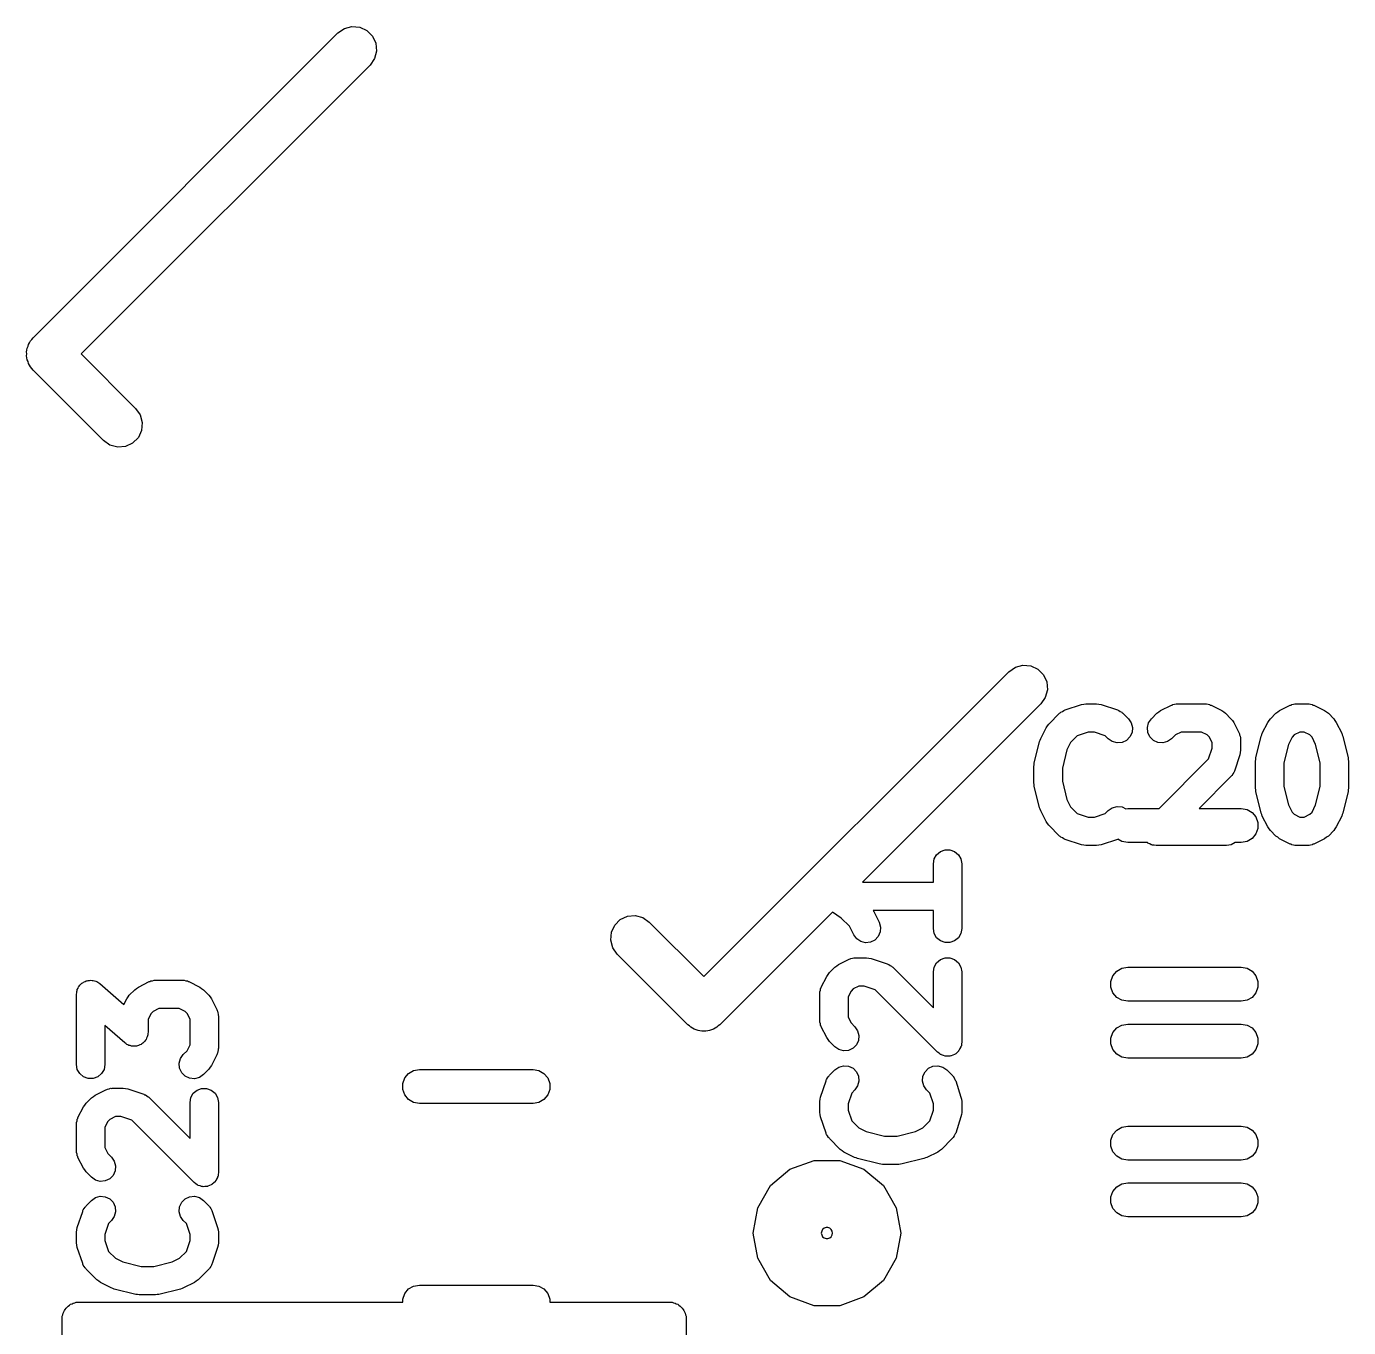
# Model space of a CAD drawing. Extents: x 133.5 to 186.6, y -127.2 to -72.7.
# Drawn here: x 162.97 to 168.79, y -98.34 to -92.6 of the extents above; entities that cross this region are included whole.
import ezdxf

# ---------------------------------------------------------------- set-up
doc = ezdxf.new("R2010")
doc.units = 0
doc.header["$MEASUREMENT"] = 0
doc.layers.add('BLACK', color=7, linetype='CONTINUOUS')

msp = doc.modelspace()

# ---------------------------------------------------------------- linework, layer by layer
at = {"layer": 'Black'}
for p, q in [((164.34, -92.6332), (164.369, -92.6133)), ((164.369, -92.6133), (164.402, -92.6043)), ((164.402, -92.6043), (164.437, -92.6074)), ((164.437, -92.6074), (164.468, -92.622)), ((162.997, -93.9767), (164.34, -92.6332)), ((164.468, -92.622), (164.493, -92.6466)), ((164.493, -92.6466), (164.508, -92.6781)), ((164.511, -92.7127), (164.502, -92.7462)), ((164.508, -92.6781), (164.511, -92.7127)), ((164.482, -92.7747), (163.209, -94.0475)), ((164.502, -92.7462), (164.482, -92.7747)), ((162.971, -94.0216), (162.975, -94.0136)), ((162.975, -94.0136), (162.977, -94.0052)), ((162.977, -94.0052), (162.982, -93.998)), ((162.982, -93.998), (162.986, -93.9901)), ((162.986, -93.9901), (162.992, -93.9839)), ((162.992, -93.9839), (162.997, -93.9767)), ((162.968, -94.0387), (162.97, -94.0303)), ((162.969, -94.0475), (162.968, -94.0387)), ((162.968, -94.0562), (162.969, -94.0475)), ((162.97, -94.0646), (162.968, -94.0562)), ((162.97, -94.0303), (162.971, -94.0216)), ((162.971, -94.0733), (162.97, -94.0646)), ((162.975, -94.0813), (162.971, -94.0733)), ((163.209, -94.0475), (163.449, -94.2879)), ((162.977, -94.0897), (162.975, -94.0813)), ((162.982, -94.0969), (162.977, -94.0897)), ((162.986, -94.1048), (162.982, -94.0969)), ((162.992, -94.111), (162.986, -94.1048)), ((162.997, -94.1182), (162.992, -94.111)), ((163.308, -94.4293), (162.997, -94.1182)), ((163.449, -94.2879), (163.469, -94.3163)), ((163.469, -94.3163), (163.478, -94.3499)), ((163.478, -94.3499), (163.475, -94.3845)), ((163.461, -94.4159), (163.436, -94.4405)), ((163.475, -94.3845), (163.461, -94.4159)), ((163.336, -94.4492), (163.308, -94.4293)), ((163.37, -94.4582), (163.336, -94.4492)), ((163.405, -94.4552), (163.37, -94.4582)), ((163.436, -94.4405), (163.405, -94.4552)), ((165.953, -96.791), (167.296, -95.4475)), ((167.296, -95.4475), (167.325, -95.4276)), ((167.325, -95.4276), (167.358, -95.4186)), ((167.358, -95.4186), (167.393, -95.4216)), ((167.393, -95.4216), (167.424, -95.4363)), ((167.424, -95.4363), (167.449, -95.4609)), ((167.449, -95.4609), (167.463, -95.4924)), ((167.466, -95.5269), (167.457, -95.5605)), ((167.463, -95.4924), (167.466, -95.5269)), ((167.457, -95.5605), (167.437, -95.5889)), ((167.437, -95.5889), (166.652, -96.3744)), ((167.472, -95.6784), (167.52, -95.6308)), ((167.52, -95.6308), (167.523, -95.6287)), ((167.523, -95.6287), (167.525, -95.626)), ((167.525, -95.626), (167.532, -95.6226)), ((167.532, -95.6226), (167.538, -95.6184)), ((167.538, -95.6184), (167.541, -95.6174)), ((167.541, -95.6174), (167.545, -95.6157)), ((167.545, -95.6157), (167.616, -95.5919)), ((167.616, -95.5919), (167.626, -95.5904)), ((167.626, -95.5904), (167.636, -95.5887)), ((167.636, -95.5887), (167.683, -95.5887)), ((167.683, -95.5887), (167.693, -95.5904)), ((167.693, -95.5904), (167.703, -95.5919)), ((167.703, -95.5919), (167.775, -95.6157)), ((167.775, -95.6157), (167.778, -95.6174)), ((167.778, -95.6174), (167.781, -95.6184)), ((167.781, -95.6184), (167.787, -95.6226)), ((167.787, -95.6226), (167.794, -95.626)), ((167.794, -95.626), (167.796, -95.6287)), ((167.796, -95.6287), (167.799, -95.6308)), ((167.799, -95.6308), (167.823, -95.6546)), ((167.925, -95.6546), (167.949, -95.6308)), ((167.949, -95.6308), (167.957, -95.6251)), ((167.957, -95.6251), (167.965, -95.6191)), ((167.965, -95.6191), (168.013, -95.5953)), ((168.013, -95.5953), (168.016, -95.5943)), ((168.016, -95.5943), (168.019, -95.5925)), ((168.019, -95.5925), (168.026, -95.5912)), ((168.026, -95.5912), (168.033, -95.5891)), ((168.033, -95.5891), (168.037, -95.5893)), ((168.037, -95.5893), (168.04, -95.5887)), ((168.04, -95.5887), (168.16, -95.5887)), ((168.16, -95.5887), (168.163, -95.5893)), ((168.163, -95.5893), (168.167, -95.5891)), ((168.167, -95.5891), (168.174, -95.5912)), ((168.174, -95.5912), (168.181, -95.5925)), ((168.181, -95.5925), (168.184, -95.5943)), ((168.184, -95.5943), (168.187, -95.5953)), ((168.187, -95.5953), (168.235, -95.6191)), ((168.235, -95.6191), (168.243, -95.6251)), ((168.243, -95.6251), (168.251, -95.6308)), ((168.251, -95.6308), (168.275, -95.6546)), ((168.449, -95.6546), (168.472, -95.6308)), ((168.472, -95.6308), (168.481, -95.6251)), ((168.481, -95.6251), (168.489, -95.6191)), ((168.489, -95.6191), (168.536, -95.5953)), ((168.536, -95.5953), (168.54, -95.5943)), ((168.54, -95.5943), (168.543, -95.5925)), ((168.543, -95.5925), (168.55, -95.5912)), ((168.55, -95.5912), (168.557, -95.5891)), ((168.557, -95.5891), (168.561, -95.5893)), ((168.561, -95.5893), (168.564, -95.5887)), ((168.564, -95.5887), (168.612, -95.5887)), ((168.612, -95.5887), (168.615, -95.5893)), ((168.615, -95.5893), (168.619, -95.5891)), ((168.619, -95.5891), (168.626, -95.5912)), ((168.626, -95.5912), (168.633, -95.5925)), ((168.633, -95.5925), (168.636, -95.5943)), ((168.636, -95.5943), (168.64, -95.5953)), ((168.64, -95.5953), (168.687, -95.6191)), ((168.687, -95.6191), (168.696, -95.6251)), ((168.696, -95.6251), (168.704, -95.6308)), ((168.704, -95.6308), (168.728, -95.6546)), ((167.437, -95.7423), (167.461, -95.6947)), ((167.461, -95.6947), (167.467, -95.6866)), ((167.467, -95.6866), (167.472, -95.6784)), ((167.823, -95.6546), (167.835, -95.6724)), ((167.835, -95.6724), (167.841, -95.6934)), ((167.841, -95.6934), (167.839, -95.715)), ((167.907, -95.6934), (167.912, -95.6724)), ((167.909, -95.715), (167.907, -95.6934)), ((167.912, -95.6724), (167.925, -95.6546)), ((168.275, -95.6546), (168.281, -95.6628)), ((168.281, -95.6628), (168.287, -95.6709)), ((168.287, -95.6709), (168.311, -95.7185)), ((168.413, -95.7185), (168.437, -95.6709)), ((168.437, -95.6709), (168.443, -95.6628)), ((168.443, -95.6628), (168.449, -95.6546)), ((168.728, -95.6546), (168.733, -95.6628)), ((168.733, -95.6628), (168.739, -95.6709)), ((168.739, -95.6709), (168.763, -95.7185)), ((167.408, -95.8503), (167.432, -95.7551)), ((167.432, -95.7551), (167.435, -95.7488)), ((167.435, -95.7488), (167.437, -95.7423)), ((167.568, -95.7596), (167.552, -95.7921)), ((167.598, -95.7296), (167.568, -95.7596)), ((167.646, -95.7137), (167.598, -95.7296)), ((167.673, -95.7137), (167.646, -95.7137)), ((167.721, -95.7296), (167.673, -95.7137)), ((167.734, -95.743), (167.721, -95.7296)), ((167.752, -95.7555), (167.734, -95.743)), ((167.773, -95.7611), (167.752, -95.7555)), ((167.795, -95.7592), (167.773, -95.7611)), ((167.814, -95.75), (167.795, -95.7592)), ((167.83, -95.7347), (167.814, -95.75)), ((167.839, -95.715), (167.83, -95.7347)), ((167.918, -95.7347), (167.909, -95.715)), ((167.933, -95.75), (167.918, -95.7347)), ((167.953, -95.7592), (167.933, -95.75)), ((167.974, -95.7611), (167.953, -95.7592)), ((167.995, -95.7555), (167.974, -95.7611)), ((168.013, -95.743), (167.995, -95.7555)), ((168.03, -95.7264), (168.013, -95.743)), ((168.055, -95.7137), (168.03, -95.7264)), ((168.145, -95.7137), (168.055, -95.7137)), ((168.17, -95.7264), (168.145, -95.7137)), ((168.18, -95.7358), (168.17, -95.7264)), ((168.192, -95.7612), (168.18, -95.7358)), ((168.192, -95.7839), (168.192, -95.7612)), ((168.311, -95.7185), (168.312, -95.7219)), ((168.312, -95.7219), (168.313, -95.7251)), ((168.313, -95.7251), (168.315, -95.7323)), ((168.315, -95.7323), (168.317, -95.7393)), ((168.317, -95.7393), (168.317, -95.7429)), ((168.317, -95.7429), (168.317, -95.7464)), ((168.317, -95.7464), (168.317, -95.794)), ((168.385, -95.8265), (168.408, -95.7313)), ((168.408, -95.7313), (168.411, -95.725)), ((168.411, -95.725), (168.413, -95.7185)), ((168.544, -95.7358), (168.528, -95.7682)), ((168.554, -95.7264), (168.544, -95.7358)), ((168.579, -95.7137), (168.554, -95.7264)), ((168.597, -95.7137), (168.579, -95.7137)), ((168.623, -95.7264), (168.597, -95.7137)), ((168.632, -95.7358), (168.623, -95.7264)), ((168.648, -95.7682), (168.632, -95.7358)), ((168.763, -95.7185), (168.765, -95.725)), ((168.765, -95.725), (168.768, -95.7313)), ((168.768, -95.7313), (168.792, -95.8265)), ((167.552, -95.7921), (167.532, -95.8732)), ((168.176, -95.8317), (168.192, -95.7839)), ((168.314, -95.8138), (168.29, -95.8852)), ((168.316, -95.8039), (168.314, -95.8138)), ((168.317, -95.794), (168.316, -95.8039)), ((168.528, -95.7682), (168.508, -95.8494)), ((168.668, -95.8494), (168.648, -95.7682)), ((167.407, -95.8655), (167.408, -95.8579)), ((167.407, -95.9369), (167.407, -95.8655)), ((167.408, -95.8579), (167.408, -95.8503)), ((167.532, -95.8732), (167.532, -95.9292)), ((167.958, -96.05), (168.176, -95.8317)), ((168.383, -95.8417), (168.384, -95.8341)), ((168.383, -95.9607), (168.383, -95.8417)), ((168.384, -95.8341), (168.385, -95.8265)), ((168.508, -95.8494), (168.508, -95.953)), ((168.668, -95.953), (168.668, -95.8494)), ((168.792, -95.8265), (168.792, -95.8341)), ((168.792, -95.8341), (168.793, -95.8417)), ((168.793, -95.8417), (168.793, -95.9607)), ((167.408, -95.9444), (167.407, -95.9369)), ((167.532, -95.9292), (167.552, -96.0103)), ((168.275, -95.9097), (168.135, -96.05)), ((168.277, -95.9067), (168.275, -95.9097)), ((168.28, -95.9043), (168.277, -95.9067)), ((168.283, -95.8979), (168.28, -95.9043)), ((168.288, -95.8919), (168.283, -95.8979)), ((168.289, -95.8884), (168.288, -95.8919)), ((168.29, -95.8852), (168.289, -95.8884)), ((167.408, -95.9521), (167.408, -95.9444)), ((167.432, -96.0473), (167.408, -95.9521)), ((168.384, -95.9682), (168.383, -95.9607)), ((168.385, -95.9759), (168.384, -95.9682)), ((168.408, -96.0711), (168.385, -95.9759)), ((168.508, -95.953), (168.528, -96.0341)), ((168.648, -96.0341), (168.668, -95.953)), ((168.792, -95.9759), (168.768, -96.0711)), ((168.793, -95.9607), (168.792, -95.9682)), ((168.792, -95.9682), (168.792, -95.9759)), ((167.435, -96.0535), (167.432, -96.0473)), ((167.437, -96.0601), (167.435, -96.0535)), ((167.552, -96.0103), (167.568, -96.0427)), ((167.568, -96.0427), (167.598, -96.0728)), ((167.734, -96.0594), (167.752, -96.0469)), ((167.752, -96.0469), (167.773, -96.0413)), ((167.773, -96.0413), (167.795, -96.0432)), ((167.795, -96.0432), (167.812, -96.0514)), ((167.812, -96.0514), (167.82, -96.05)), ((167.82, -96.05), (167.958, -96.05)), ((168.135, -96.05), (168.32, -96.05)), ((168.32, -96.05), (168.346, -96.0545)), ((168.528, -96.0341), (168.544, -96.0665)), ((168.632, -96.0665), (168.648, -96.0341)), ((167.461, -96.1077), (167.437, -96.0601)), ((167.467, -96.1158), (167.461, -96.1077)), ((167.598, -96.0728), (167.646, -96.0887)), ((167.646, -96.0887), (167.673, -96.0887)), ((167.673, -96.0887), (167.721, -96.0728)), ((167.721, -96.0728), (167.734, -96.0594)), ((168.346, -96.0545), (168.368, -96.0675)), ((168.368, -96.0675), (168.385, -96.0875)), ((168.385, -96.0875), (168.394, -96.112)), ((168.394, -96.112), (168.394, -96.138)), ((168.411, -96.0774), (168.408, -96.0711)), ((168.413, -96.0839), (168.411, -96.0774)), ((168.437, -96.1315), (168.413, -96.0839)), ((168.544, -96.0665), (168.554, -96.076)), ((168.554, -96.076), (168.579, -96.0887)), ((168.579, -96.0887), (168.597, -96.0887)), ((168.597, -96.0887), (168.623, -96.076)), ((168.623, -96.076), (168.632, -96.0665)), ((168.763, -96.0839), (168.739, -96.1315)), ((168.765, -96.0773), (168.763, -96.0839)), ((168.768, -96.0711), (168.765, -96.0773)), ((167.472, -96.124), (167.467, -96.1158)), ((167.52, -96.1716), (167.472, -96.124)), ((168.385, -96.1625), (168.368, -96.1825)), ((168.394, -96.138), (168.385, -96.1625)), ((168.443, -96.1396), (168.437, -96.1315)), ((168.449, -96.1478), (168.443, -96.1396)), ((168.472, -96.1716), (168.449, -96.1478)), ((168.728, -96.1478), (168.704, -96.1716)), ((168.733, -96.1396), (168.728, -96.1478)), ((168.739, -96.1315), (168.733, -96.1396)), ((167.523, -96.1736), (167.52, -96.1716)), ((167.525, -96.1763), (167.523, -96.1736)), ((167.532, -96.1798), (167.525, -96.1763)), ((167.538, -96.184), (167.532, -96.1798)), ((167.541, -96.185), (167.538, -96.184)), ((167.545, -96.1867), (167.541, -96.185)), ((167.616, -96.2105), (167.545, -96.1867)), ((167.626, -96.212), (167.616, -96.2105)), ((167.636, -96.2137), (167.626, -96.212)), ((167.683, -96.2137), (167.636, -96.2137)), ((167.693, -96.212), (167.683, -96.2137)), ((167.703, -96.2105), (167.693, -96.212)), ((167.775, -96.1867), (167.703, -96.2105)), ((167.777, -96.1854), (167.775, -96.1867)), ((167.794, -96.1955), (167.777, -96.1854)), ((167.82, -96.2), (167.794, -96.1955)), ((167.907, -96.2), (167.82, -96.2)), ((167.907, -96.2004), (167.907, -96.2)), ((167.909, -96.2024), (167.907, -96.2004)), ((167.917, -96.2058), (167.909, -96.2024)), ((167.924, -96.2099), (167.917, -96.2058)), ((167.927, -96.2104), (167.924, -96.2099)), ((167.929, -96.2116), (167.927, -96.2104)), ((167.937, -96.2123), (167.929, -96.2116)), ((167.945, -96.2137), (167.937, -96.2123)), ((168.255, -96.2137), (167.945, -96.2137)), ((168.276, -96.2099), (168.255, -96.2137)), ((168.293, -96.2), (168.276, -96.2099)), ((168.32, -96.2), (168.293, -96.2)), ((168.346, -96.1955), (168.32, -96.2)), ((168.368, -96.1825), (168.346, -96.1955)), ((168.481, -96.1773), (168.472, -96.1716)), ((168.489, -96.1833), (168.481, -96.1773)), ((168.536, -96.2071), (168.489, -96.1833)), ((168.54, -96.2081), (168.536, -96.2071)), ((168.543, -96.2099), (168.54, -96.2081)), ((168.55, -96.2112), (168.543, -96.2099)), ((168.557, -96.2133), (168.55, -96.2112)), ((168.561, -96.2131), (168.557, -96.2133)), ((168.564, -96.2137), (168.561, -96.2131)), ((168.612, -96.2137), (168.564, -96.2137)), ((168.615, -96.2131), (168.612, -96.2137)), ((168.619, -96.2133), (168.615, -96.2131)), ((168.626, -96.2112), (168.619, -96.2133)), ((168.633, -96.2099), (168.626, -96.2112)), ((168.636, -96.2081), (168.633, -96.2099)), ((168.64, -96.2071), (168.636, -96.2081)), ((168.687, -96.1833), (168.64, -96.2071)), ((168.696, -96.1773), (168.687, -96.1833)), ((168.704, -96.1716), (168.696, -96.1773)), ((166.964, -96.294), (166.967, -96.2727)), ((166.967, -96.2727), (166.978, -96.2539)), ((166.978, -96.2539), (166.995, -96.2399)), ((166.995, -96.2399), (167.015, -96.2325)), ((167.015, -96.2325), (167.037, -96.2325)), ((167.037, -96.2325), (167.057, -96.2399)), ((167.057, -96.2399), (167.074, -96.2539)), ((167.074, -96.2539), (167.085, -96.2727)), ((167.085, -96.2727), (167.089, -96.294)), ((166.964, -96.3744), (166.964, -96.294)), ((167.089, -96.294), (167.089, -96.5798)), ((166.652, -96.3744), (166.964, -96.3744)), ((166.519, -96.5073), (166.023, -97.0032)), ((166.558, -96.5331), (166.519, -96.5073)), ((166.964, -96.4994), (166.698, -96.4994)), ((166.698, -96.4994), (166.701, -96.5042)), ((166.701, -96.5042), (166.725, -96.5518)), ((166.964, -96.5798), (166.964, -96.4994)), ((165.545, -96.5954), (165.56, -96.564)), ((165.56, -96.564), (165.584, -96.5394)), ((165.584, -96.5394), (165.616, -96.5247)), ((165.616, -96.5247), (165.65, -96.5217)), ((165.65, -96.5217), (165.684, -96.5307)), ((165.684, -96.5307), (165.712, -96.5506)), ((165.712, -96.5506), (165.953, -96.791)), ((166.594, -96.5692), (166.558, -96.5331)), ((166.613, -96.6077), (166.594, -96.5692)), ((166.725, -96.5518), (166.731, -96.5726)), ((166.731, -96.5726), (166.73, -96.5943)), ((165.542, -96.63), (165.545, -96.5954)), ((165.551, -96.6636), (165.542, -96.63)), ((166.626, -96.6251), (166.613, -96.6077)), ((166.644, -96.6371), (166.626, -96.6251)), ((166.706, -96.63), (166.687, -96.6397)), ((166.721, -96.6142), (166.706, -96.63)), ((166.73, -96.5943), (166.721, -96.6142)), ((166.967, -96.6011), (166.964, -96.5798)), ((166.978, -96.6199), (166.967, -96.6011)), ((166.995, -96.6339), (166.978, -96.6199)), ((167.015, -96.6413), (166.995, -96.6339)), ((167.057, -96.6339), (167.037, -96.6413)), ((167.074, -96.6199), (167.057, -96.6339)), ((167.085, -96.6011), (167.074, -96.6199)), ((167.089, -96.5798), (167.085, -96.6011)), ((165.571, -96.692), (165.551, -96.6636)), ((165.882, -97.0032), (165.571, -96.692)), ((166.665, -96.6422), (166.644, -96.6371)), ((166.687, -96.6397), (166.665, -96.6422)), ((167.037, -96.6413), (167.015, -96.6413)), ((166.506, -96.7737), (166.53, -96.7499)), ((166.53, -96.7499), (166.538, -96.7441)), ((166.538, -96.7441), (166.546, -96.7381)), ((166.546, -96.7381), (166.593, -96.7143)), ((166.593, -96.7143), (166.597, -96.7133)), ((166.597, -96.7133), (166.6, -96.7115)), ((166.6, -96.7115), (166.607, -96.7102)), ((166.607, -96.7102), (166.614, -96.7081)), ((166.614, -96.7081), (166.618, -96.7084)), ((166.618, -96.7084), (166.621, -96.7077)), ((166.621, -96.7077), (166.669, -96.7077)), ((166.669, -96.7077), (166.679, -96.7095)), ((166.679, -96.7095), (166.689, -96.7109)), ((166.689, -96.7109), (166.76, -96.7348)), ((166.76, -96.7348), (166.763, -96.7365)), ((166.763, -96.7365), (166.767, -96.7374)), ((166.767, -96.7374), (166.773, -96.7416)), ((166.773, -96.7416), (166.779, -96.7451)), ((166.779, -96.7451), (166.782, -96.7478)), ((166.782, -96.7478), (166.785, -96.7499)), ((166.785, -96.7499), (166.964, -96.9289)), ((166.964, -96.7702), (166.967, -96.7489)), ((166.967, -96.7489), (166.978, -96.7301)), ((166.978, -96.7301), (166.995, -96.7161)), ((166.995, -96.7161), (167.015, -96.7087)), ((167.015, -96.7087), (167.037, -96.7087)), ((167.037, -96.7087), (167.057, -96.7161)), ((167.057, -96.7161), (167.074, -96.7301)), ((167.074, -96.7301), (167.085, -96.7489)), ((167.085, -96.7489), (167.089, -96.7702)), ((167.794, -96.7545), (167.82, -96.75)), ((167.82, -96.75), (168.32, -96.75)), ((168.32, -96.75), (168.346, -96.7545)), ((163.226, -96.8128), (163.231, -96.8099)), ((163.231, -96.8099), (163.236, -96.8091)), ((163.236, -96.8091), (163.24, -96.8075)), ((163.24, -96.8075), (163.246, -96.8075)), ((163.246, -96.8075), (163.252, -96.8066)), ((163.252, -96.8066), (163.257, -96.8075)), ((163.257, -96.8075), (163.262, -96.8075)), ((163.262, -96.8075), (163.268, -96.8096)), ((163.268, -96.8096), (163.274, -96.8108)), ((163.274, -96.8108), (163.278, -96.8133)), ((163.512, -96.8121), (163.516, -96.8103)), ((163.516, -96.8103), (163.523, -96.809)), ((163.523, -96.809), (163.53, -96.807)), ((163.53, -96.807), (163.533, -96.8072)), ((163.533, -96.8072), (163.537, -96.8065)), ((163.537, -96.8065), (163.656, -96.8065)), ((163.656, -96.8065), (163.66, -96.8072)), ((163.66, -96.8072), (163.663, -96.807)), ((163.663, -96.807), (163.67, -96.809)), ((163.67, -96.809), (163.677, -96.8103)), ((163.677, -96.8103), (163.68, -96.8121)), ((166.47, -96.8375), (166.494, -96.7899)), ((166.494, -96.7899), (166.5, -96.7819)), ((166.5, -96.7819), (166.506, -96.7737)), ((166.964, -96.9289), (166.964, -96.7702)), ((167.089, -96.7702), (167.089, -97.0798)), ((167.746, -96.812), (167.755, -96.7875)), ((167.755, -96.7875), (167.772, -96.7675)), ((167.772, -96.7675), (167.794, -96.7545)), ((168.346, -96.7545), (168.368, -96.7675)), ((168.368, -96.7675), (168.385, -96.7875)), ((168.385, -96.7875), (168.394, -96.812)), ((163.189, -96.869), (163.19, -96.863)), ((163.189, -97.1786), (163.189, -96.869)), ((163.19, -96.8569), (163.192, -96.8524)), ((163.19, -96.863), (163.19, -96.8569)), ((163.192, -96.8477), (163.196, -96.8424)), ((163.192, -96.8524), (163.192, -96.8477)), ((163.196, -96.8424), (163.198, -96.8367)), ((163.198, -96.8367), (163.201, -96.8331)), ((163.201, -96.8331), (163.203, -96.8289)), ((163.203, -96.8289), (163.208, -96.8249)), ((163.208, -96.8249), (163.212, -96.8203)), ((163.212, -96.8203), (163.216, -96.818)), ((163.216, -96.818), (163.22, -96.8149)), ((163.22, -96.8149), (163.226, -96.8128)), ((163.278, -96.8133), (163.282, -96.8149)), ((163.282, -96.8149), (163.287, -96.8188)), ((163.287, -96.8188), (163.292, -96.822)), ((163.292, -96.822), (163.397, -96.9137)), ((163.421, -96.8725), (163.445, -96.8487)), ((163.445, -96.8487), (163.453, -96.8429)), ((163.453, -96.8429), (163.461, -96.837)), ((163.461, -96.837), (163.509, -96.8131)), ((163.509, -96.8131), (163.512, -96.8121)), ((163.68, -96.8121), (163.684, -96.8131)), ((163.684, -96.8131), (163.732, -96.837)), ((163.732, -96.837), (163.74, -96.8429)), ((163.74, -96.8429), (163.748, -96.8487)), ((163.748, -96.8487), (163.772, -96.8725)), ((166.464, -96.8583), (166.466, -96.8513)), ((166.464, -96.8619), (166.464, -96.8583)), ((166.464, -96.8655), (166.464, -96.8619)), ((166.464, -96.9845), (166.464, -96.8655)), ((166.466, -96.8513), (166.467, -96.8441)), ((166.467, -96.8441), (166.469, -96.841)), ((166.469, -96.841), (166.47, -96.8375)), ((166.601, -96.8549), (166.589, -96.8802)), ((166.611, -96.8454), (166.601, -96.8549)), ((166.636, -96.8327), (166.611, -96.8454)), ((166.659, -96.8327), (166.636, -96.8327)), ((166.707, -96.8487), (166.659, -96.8327)), ((166.982, -97.124), (166.707, -96.8487)), ((167.746, -96.838), (167.746, -96.812)), ((167.755, -96.8625), (167.746, -96.838)), ((167.772, -96.8825), (167.755, -96.8625)), ((168.385, -96.8625), (168.368, -96.8825)), ((168.394, -96.838), (168.385, -96.8625)), ((168.394, -96.812), (168.394, -96.838)), ((163.397, -96.9137), (163.41, -96.8887)), ((163.41, -96.8887), (163.416, -96.8807)), ((163.416, -96.8807), (163.421, -96.8725)), ((163.772, -96.8725), (163.777, -96.8807)), ((163.777, -96.8807), (163.783, -96.8887)), ((163.783, -96.8887), (163.807, -96.9363)), ((166.589, -96.8802), (166.589, -96.9698)), ((167.794, -96.8955), (167.772, -96.8825)), ((167.82, -96.9), (167.794, -96.8955)), ((168.32, -96.9), (167.82, -96.9)), ((168.346, -96.8955), (168.32, -96.9)), ((168.368, -96.8825), (168.346, -96.8955)), ((163.517, -96.9537), (163.504, -96.979)), ((163.504, -96.979), (163.504, -97.0357)), ((163.526, -96.9442), (163.517, -96.9537)), ((163.552, -96.9315), (163.526, -96.9442)), ((163.641, -96.9315), (163.552, -96.9315)), ((163.667, -96.9442), (163.641, -96.9315)), ((163.676, -96.9537), (163.667, -96.9442)), ((163.689, -96.979), (163.676, -96.9537)), ((163.689, -97.0924), (163.689, -96.979)), ((163.807, -96.9363), (163.808, -96.9398)), ((163.808, -96.9398), (163.81, -96.9429)), ((163.81, -96.9429), (163.811, -96.9501)), ((163.811, -96.9501), (163.813, -96.9571)), ((163.813, -96.9571), (163.813, -96.9607)), ((163.813, -96.9607), (163.814, -96.9643)), ((163.814, -96.9643), (163.814, -97.1071)), ((166.464, -96.9881), (166.464, -96.9845)), ((166.589, -96.9698), (166.601, -96.9951)), ((163.401, -97.0827), (163.314, -97.0068)), ((163.314, -97.0068), (163.314, -97.1786)), ((163.504, -97.0357), (163.503, -97.0417)), ((163.503, -97.0417), (163.503, -97.0478)), ((165.889, -97.0082), (165.882, -97.0032)), ((165.895, -97.0144), (165.889, -97.0082)), ((165.903, -97.0181), (165.895, -97.0144)), ((165.91, -97.0231), (165.903, -97.0181)), ((165.919, -97.0253), (165.91, -97.0231)), ((165.927, -97.029), (165.919, -97.0253)), ((165.935, -97.0298), (165.927, -97.029)), ((165.944, -97.0321), (165.935, -97.0298)), ((165.953, -97.0313), (165.944, -97.0321)), ((165.961, -97.0321), (165.953, -97.0313)), ((165.97, -97.0298), (165.961, -97.0321)), ((165.978, -97.029), (165.97, -97.0298)), ((165.986, -97.0253), (165.978, -97.029)), ((165.995, -97.0231), (165.986, -97.0253)), ((166.002, -97.0181), (165.995, -97.0231)), ((166.01, -97.0144), (166.002, -97.0181)), ((166.016, -97.0082), (166.01, -97.0144)), ((166.023, -97.0032), (166.016, -97.0082)), ((166.464, -96.9917), (166.464, -96.9881)), ((166.466, -96.9987), (166.464, -96.9917)), ((166.467, -97.0059), (166.466, -96.9987)), ((166.469, -97.009), (166.467, -97.0059)), ((166.47, -97.0125), (166.469, -97.009)), ((166.494, -97.0601), (166.47, -97.0125)), ((166.601, -96.9951), (166.618, -97.0118)), ((166.618, -97.0118), (166.63, -97.0295)), ((166.63, -97.0295), (166.636, -97.0505)), ((167.746, -97.062), (167.755, -97.0375)), ((167.755, -97.0375), (167.772, -97.0175)), ((167.772, -97.0175), (167.794, -97.0045)), ((167.794, -97.0045), (167.82, -97)), ((167.82, -97), (168.32, -97)), ((168.32, -97), (168.346, -97.0045)), ((168.346, -97.0045), (168.368, -97.0175)), ((168.368, -97.0175), (168.385, -97.0375)), ((168.385, -97.0375), (168.394, -97.062)), ((163.406, -97.0859), (163.401, -97.0827)), ((163.41, -97.0898), (163.406, -97.0859)), ((163.415, -97.0915), (163.41, -97.0898)), ((163.419, -97.094), (163.415, -97.0915)), ((163.425, -97.0952), (163.419, -97.094)), ((163.431, -97.0973), (163.425, -97.0952)), ((163.436, -97.0973), (163.431, -97.0973)), ((163.44, -97.0982), (163.436, -97.0973)), ((163.446, -97.0973), (163.44, -97.0982)), ((163.453, -97.0973), (163.446, -97.0973)), ((163.457, -97.0956), (163.453, -97.0973)), ((163.462, -97.0949), (163.457, -97.0956)), ((163.467, -97.0919), (163.462, -97.0949)), ((163.473, -97.0898), (163.467, -97.0919)), ((163.477, -97.0867), (163.473, -97.0898)), ((163.481, -97.0844), (163.477, -97.0867)), ((163.485, -97.0798), (163.481, -97.0844)), ((163.49, -97.0759), (163.485, -97.0798)), ((163.492, -97.0717), (163.49, -97.0759)), ((163.495, -97.0681), (163.492, -97.0717)), ((163.497, -97.0624), (163.495, -97.0681)), ((163.5, -97.0571), (163.497, -97.0624)), ((163.501, -97.0523), (163.5, -97.0571)), ((163.503, -97.0478), (163.501, -97.0523)), ((163.676, -97.1177), (163.689, -97.0924)), ((166.5, -97.0681), (166.494, -97.0601)), ((166.506, -97.0763), (166.5, -97.0681)), ((166.53, -97.1001), (166.506, -97.0763)), ((166.547, -97.1126), (166.53, -97.1001)), ((166.625, -97.0918), (166.61, -97.1071)), ((166.634, -97.0721), (166.625, -97.0918)), ((166.636, -97.0505), (166.634, -97.0721)), ((167.085, -97.1011), (167.081, -97.1082)), ((167.087, -97.0959), (167.085, -97.0984)), ((167.085, -97.0984), (167.085, -97.1011)), ((167.089, -97.0798), (167.087, -97.0878)), ((167.087, -97.0878), (167.087, -97.0959)), ((167.746, -97.088), (167.746, -97.062)), ((167.755, -97.1125), (167.746, -97.088)), ((168.394, -97.088), (168.385, -97.1125)), ((168.394, -97.062), (168.394, -97.088)), ((163.641, -97.1731), (163.647, -97.1522)), ((163.647, -97.1522), (163.659, -97.1344)), ((163.659, -97.1344), (163.676, -97.1177)), ((163.807, -97.1351), (163.783, -97.1827)), ((163.808, -97.1316), (163.807, -97.1351)), ((163.81, -97.1285), (163.808, -97.1316)), ((163.811, -97.1213), (163.81, -97.1285)), ((163.813, -97.1143), (163.811, -97.1213)), ((163.814, -97.1071), (163.813, -97.1107)), ((163.813, -97.1107), (163.813, -97.1143)), ((166.568, -97.1182), (166.547, -97.1126)), ((166.59, -97.1163), (166.568, -97.1182)), ((166.61, -97.1071), (166.59, -97.1163)), ((166.989, -97.1286), (166.982, -97.124)), ((166.995, -97.1339), (166.989, -97.1286)), ((166.998, -97.1348), (166.995, -97.1339)), ((167, -97.1364), (166.998, -97.1348)), ((167.008, -97.1385), (167, -97.1364)), ((167.015, -97.1413), (167.008, -97.1385)), ((167.018, -97.1413), (167.015, -97.1413)), ((167.021, -97.142), (167.018, -97.1413)), ((167.029, -97.1413), (167.021, -97.142)), ((167.037, -97.1413), (167.029, -97.1413)), ((167.04, -97.1404), (167.037, -97.1413)), ((167.042, -97.1401), (167.04, -97.1404)), ((167.05, -97.1367), (167.042, -97.1401)), ((167.057, -97.1339), (167.05, -97.1367)), ((167.06, -97.1321), (167.057, -97.1339)), ((167.062, -97.131), (167.06, -97.1321)), ((167.068, -97.1252), (167.062, -97.131)), ((167.074, -97.1199), (167.068, -97.1252)), ((167.075, -97.1176), (167.074, -97.1199)), ((167.077, -97.1156), (167.075, -97.1176)), ((167.081, -97.1082), (167.077, -97.1156)), ((167.772, -97.1325), (167.755, -97.1125)), ((167.794, -97.1455), (167.772, -97.1325)), ((167.82, -97.15), (167.794, -97.1455)), ((168.32, -97.15), (167.82, -97.15)), ((168.346, -97.1455), (168.32, -97.15)), ((168.368, -97.1325), (168.346, -97.1455)), ((168.385, -97.1125), (168.368, -97.1325)), ((163.192, -97.1999), (163.189, -97.1786)), ((163.203, -97.2187), (163.192, -97.1999)), ((163.22, -97.2327), (163.203, -97.2187)), ((163.299, -97.2187), (163.282, -97.2327)), ((163.31, -97.1999), (163.299, -97.2187)), ((163.314, -97.1786), (163.31, -97.1999)), ((163.643, -97.1947), (163.641, -97.1731)), ((163.652, -97.2144), (163.643, -97.1947)), ((163.668, -97.2298), (163.652, -97.2144)), ((163.772, -97.199), (163.748, -97.2228)), ((163.777, -97.1907), (163.772, -97.199)), ((163.783, -97.1827), (163.777, -97.1907)), ((164.635, -97.2375), (164.652, -97.2175)), ((164.652, -97.2175), (164.674, -97.2045)), ((164.674, -97.2045), (164.7, -97.2)), ((164.7, -97.2), (165.2, -97.2)), ((165.2, -97.2), (165.226, -97.2045)), ((165.226, -97.2045), (165.248, -97.2175)), ((165.248, -97.2175), (165.265, -97.2375)), ((166.506, -97.226), (166.53, -97.2022)), ((166.53, -97.2022), (166.547, -97.1898)), ((166.547, -97.1898), (166.568, -97.1842)), ((166.568, -97.1842), (166.59, -97.1861)), ((166.59, -97.1861), (166.61, -97.1952)), ((166.61, -97.1952), (166.625, -97.2106)), ((166.625, -97.2106), (166.634, -97.2303)), ((166.918, -97.2303), (166.927, -97.2106)), ((166.927, -97.2106), (166.943, -97.1952)), ((166.943, -97.1952), (166.962, -97.1861)), ((166.962, -97.1861), (166.984, -97.1842)), ((166.984, -97.1842), (167.005, -97.1898)), ((167.005, -97.1898), (167.023, -97.2022)), ((167.023, -97.2022), (167.047, -97.226)), ((163.24, -97.2401), (163.22, -97.2327)), ((163.262, -97.2401), (163.24, -97.2401)), ((163.282, -97.2327), (163.262, -97.2401)), ((163.687, -97.2389), (163.668, -97.2298)), ((163.709, -97.2408), (163.687, -97.2389)), ((163.73, -97.2352), (163.709, -97.2408)), ((163.748, -97.2228), (163.73, -97.2352)), ((164.626, -97.262), (164.635, -97.2375)), ((164.626, -97.288), (164.626, -97.262)), ((165.265, -97.2375), (165.274, -97.262)), ((165.274, -97.262), (165.274, -97.288)), ((166.467, -97.3219), (166.491, -97.2505)), ((166.491, -97.2505), (166.492, -97.2473)), ((166.492, -97.2473), (166.493, -97.2438)), ((166.493, -97.2438), (166.498, -97.2378)), ((166.498, -97.2378), (166.501, -97.2314)), ((166.501, -97.2314), (166.504, -97.229)), ((166.504, -97.229), (166.506, -97.226)), ((166.63, -97.2728), (166.618, -97.2906)), ((166.636, -97.2519), (166.63, -97.2728)), ((166.634, -97.2303), (166.636, -97.2519)), ((166.916, -97.2519), (166.918, -97.2303)), ((166.922, -97.2728), (166.916, -97.2519)), ((166.934, -97.2906), (166.922, -97.2728)), ((167.047, -97.226), (167.049, -97.229)), ((167.049, -97.229), (167.051, -97.2314)), ((167.051, -97.2314), (167.055, -97.2378)), ((167.055, -97.2378), (167.059, -97.2438)), ((167.059, -97.2438), (167.06, -97.2473)), ((167.06, -97.2473), (167.062, -97.2505)), ((167.062, -97.2505), (167.085, -97.3219)), ((163.231, -97.3487), (163.255, -97.3249)), ((163.255, -97.3249), (163.263, -97.3191)), ((163.263, -97.3191), (163.271, -97.3131)), ((163.271, -97.3131), (163.318, -97.2893)), ((163.318, -97.2893), (163.322, -97.2883)), ((163.322, -97.2883), (163.325, -97.2865)), ((163.325, -97.2865), (163.332, -97.2852)), ((163.332, -97.2852), (163.339, -97.2831)), ((163.339, -97.2831), (163.343, -97.2834)), ((163.343, -97.2834), (163.346, -97.2827)), ((163.346, -97.2827), (163.394, -97.2827)), ((163.394, -97.2827), (163.404, -97.2845)), ((163.404, -97.2845), (163.414, -97.2859)), ((163.414, -97.2859), (163.485, -97.3098)), ((163.485, -97.3098), (163.488, -97.3115)), ((163.488, -97.3115), (163.492, -97.3124)), ((163.492, -97.3124), (163.498, -97.3166)), ((163.498, -97.3166), (163.504, -97.3201)), ((163.504, -97.3201), (163.507, -97.3228)), ((163.507, -97.3228), (163.51, -97.3249)), ((163.51, -97.3249), (163.689, -97.5039)), ((163.689, -97.3452), (163.692, -97.3239)), ((163.692, -97.3239), (163.703, -97.3051)), ((163.703, -97.3051), (163.72, -97.2911)), ((163.72, -97.2911), (163.74, -97.2837)), ((163.74, -97.2837), (163.762, -97.2837)), ((163.762, -97.2837), (163.782, -97.2911)), ((163.782, -97.2911), (163.799, -97.3051)), ((163.799, -97.3051), (163.81, -97.3239)), ((163.81, -97.3239), (163.814, -97.3452)), ((164.635, -97.3125), (164.626, -97.288)), ((164.652, -97.3325), (164.635, -97.3125)), ((164.674, -97.3455), (164.652, -97.3325)), ((165.248, -97.3325), (165.226, -97.3455)), ((165.265, -97.3125), (165.248, -97.3325)), ((165.274, -97.288), (165.265, -97.3125)), ((166.464, -97.3417), (166.465, -97.3318)), ((166.465, -97.3318), (166.467, -97.3219)), ((166.605, -97.304), (166.589, -97.3518)), ((166.618, -97.2906), (166.605, -97.304)), ((166.948, -97.304), (166.934, -97.2906)), ((166.964, -97.3518), (166.948, -97.304)), ((167.085, -97.3219), (167.087, -97.3318)), ((167.087, -97.3318), (167.089, -97.3417)), ((163.195, -97.4125), (163.219, -97.3649)), ((163.219, -97.3649), (163.225, -97.3569)), ((163.225, -97.3569), (163.231, -97.3487)), ((163.689, -97.5039), (163.689, -97.3452)), ((163.814, -97.3452), (163.814, -97.6548)), ((164.7, -97.35), (164.674, -97.3455)), ((165.2, -97.35), (164.7, -97.35)), ((165.226, -97.3455), (165.2, -97.35)), ((166.464, -97.3893), (166.464, -97.3417)), ((166.465, -97.3991), (166.464, -97.3893)), ((166.589, -97.3518), (166.589, -97.3791)), ((166.589, -97.3791), (166.605, -97.427)), ((166.948, -97.427), (166.964, -97.3791)), ((166.964, -97.3791), (166.964, -97.3518)), ((167.089, -97.3893), (167.087, -97.3991)), ((167.089, -97.3417), (167.089, -97.3893)), ((163.189, -97.4333), (163.191, -97.4263)), ((163.189, -97.4369), (163.189, -97.4333)), ((163.189, -97.4405), (163.189, -97.4369)), ((163.189, -97.5595), (163.189, -97.4405)), ((163.191, -97.4263), (163.192, -97.4191)), ((163.192, -97.4191), (163.194, -97.416)), ((163.194, -97.416), (163.195, -97.4125)), ((163.326, -97.4299), (163.314, -97.4552)), ((163.336, -97.4204), (163.326, -97.4299)), ((163.361, -97.4077), (163.336, -97.4204)), ((163.384, -97.4077), (163.361, -97.4077)), ((163.432, -97.4237), (163.384, -97.4077)), ((163.707, -97.699), (163.432, -97.4237)), ((166.467, -97.409), (166.465, -97.3991)), ((166.491, -97.4805), (166.467, -97.409)), ((166.605, -97.427), (166.635, -97.457)), ((166.918, -97.457), (166.948, -97.427)), ((167.085, -97.409), (167.062, -97.4805)), ((167.087, -97.3991), (167.085, -97.409)), ((167.794, -97.4545), (167.82, -97.45)), ((167.82, -97.45), (168.32, -97.45)), ((168.32, -97.45), (168.346, -97.4545)), ((163.314, -97.4552), (163.314, -97.5448)), ((166.492, -97.4836), (166.491, -97.4805)), ((166.493, -97.4871), (166.492, -97.4836)), ((166.498, -97.4931), (166.493, -97.4871)), ((166.501, -97.4996), (166.498, -97.4931)), ((166.504, -97.502), (166.501, -97.4996)), ((166.506, -97.5049), (166.504, -97.502)), ((166.553, -97.5525), (166.506, -97.5049)), ((166.635, -97.457), (166.667, -97.4732)), ((166.667, -97.4732), (166.748, -97.4935)), ((166.748, -97.4935), (166.804, -97.4935)), ((166.804, -97.4935), (166.885, -97.4732)), ((166.885, -97.4732), (166.918, -97.457)), ((167.047, -97.5049), (166.999, -97.5525)), ((167.049, -97.502), (167.047, -97.5049)), ((167.051, -97.4996), (167.049, -97.502)), ((167.055, -97.4931), (167.051, -97.4996)), ((167.059, -97.4871), (167.055, -97.4931)), ((167.06, -97.4836), (167.059, -97.4871)), ((167.062, -97.4805), (167.06, -97.4836)), ((167.746, -97.512), (167.755, -97.4875)), ((167.755, -97.4875), (167.772, -97.4675)), ((167.772, -97.4675), (167.794, -97.4545)), ((168.346, -97.4545), (168.368, -97.4675)), ((168.368, -97.4675), (168.385, -97.4875)), ((168.385, -97.4875), (168.394, -97.512)), ((163.189, -97.5631), (163.189, -97.5595)), ((163.189, -97.5667), (163.189, -97.5631)), ((163.191, -97.5737), (163.189, -97.5667)), ((163.314, -97.5448), (163.326, -97.5701)), ((166.562, -97.5583), (166.553, -97.5525)), ((166.57, -97.5642), (166.562, -97.5583)), ((166.617, -97.588), (166.57, -97.5642)), ((166.983, -97.5642), (166.935, -97.588)), ((166.991, -97.5583), (166.983, -97.5642)), ((166.999, -97.5525), (166.991, -97.5583)), ((167.746, -97.538), (167.746, -97.512)), ((167.755, -97.5625), (167.746, -97.538)), ((167.772, -97.5825), (167.755, -97.5625)), ((168.385, -97.5625), (168.368, -97.5825)), ((168.394, -97.538), (168.385, -97.5625)), ((168.394, -97.512), (168.394, -97.538)), ((163.192, -97.5809), (163.191, -97.5737)), ((163.194, -97.584), (163.192, -97.5809)), ((163.195, -97.5875), (163.194, -97.584)), ((163.219, -97.6351), (163.195, -97.5875)), ((163.326, -97.5701), (163.343, -97.5868)), ((163.343, -97.5868), (163.355, -97.6045)), ((163.355, -97.6045), (163.361, -97.6255)), ((163.361, -97.6255), (163.359, -97.6471)), ((166.332, -97.6395), (166.439, -97.6009)), ((166.439, -97.6009), (166.551, -97.6009)), ((166.551, -97.6009), (166.657, -97.6395)), ((166.624, -97.59), (166.617, -97.588)), ((166.63, -97.5928), (166.624, -97.59)), ((166.725, -97.6166), (166.63, -97.5928)), ((166.733, -97.6171), (166.725, -97.6166)), ((166.74, -97.6185), (166.733, -97.6171)), ((166.812, -97.6185), (166.74, -97.6185)), ((166.819, -97.6171), (166.812, -97.6185)), ((166.827, -97.6166), (166.819, -97.6171)), ((166.922, -97.5928), (166.827, -97.6166)), ((166.929, -97.59), (166.922, -97.5928)), ((166.935, -97.588), (166.929, -97.59)), ((167.794, -97.5955), (167.772, -97.5825)), ((167.82, -97.6), (167.794, -97.5955)), ((168.32, -97.6), (167.82, -97.6)), ((168.346, -97.5955), (168.32, -97.6)), ((168.368, -97.5825), (168.346, -97.5955)), ((163.225, -97.6431), (163.219, -97.6351)), ((163.231, -97.6513), (163.225, -97.6431)), ((163.255, -97.6751), (163.231, -97.6513)), ((163.272, -97.6876), (163.255, -97.6751)), ((163.335, -97.6821), (163.315, -97.6913)), ((163.35, -97.6668), (163.335, -97.6821)), ((163.359, -97.6471), (163.35, -97.6668)), ((163.806, -97.6832), (163.802, -97.6906)), ((163.81, -97.6761), (163.806, -97.6832)), ((163.812, -97.6709), (163.81, -97.6734)), ((163.81, -97.6734), (163.81, -97.6761)), ((163.814, -97.6548), (163.812, -97.6628)), ((163.812, -97.6628), (163.812, -97.6709)), ((166.246, -97.7121), (166.332, -97.6395)), ((166.657, -97.6395), (166.744, -97.7121)), ((163.293, -97.6932), (163.272, -97.6876)), ((163.315, -97.6913), (163.293, -97.6932)), ((163.714, -97.7036), (163.707, -97.699)), ((163.72, -97.7089), (163.714, -97.7036)), ((163.723, -97.7098), (163.72, -97.7089)), ((163.725, -97.7114), (163.723, -97.7098)), ((163.733, -97.7135), (163.725, -97.7114)), ((163.74, -97.7163), (163.733, -97.7135)), ((163.743, -97.7163), (163.74, -97.7163)), ((163.746, -97.717), (163.743, -97.7163)), ((163.754, -97.7163), (163.746, -97.717)), ((163.762, -97.7163), (163.754, -97.7163)), ((163.765, -97.7154), (163.762, -97.7163)), ((163.767, -97.7151), (163.765, -97.7154)), ((163.775, -97.7117), (163.767, -97.7151)), ((163.782, -97.7089), (163.775, -97.7117)), ((163.785, -97.7071), (163.782, -97.7089)), ((163.787, -97.706), (163.785, -97.7071)), ((163.793, -97.7002), (163.787, -97.706)), ((163.799, -97.6949), (163.793, -97.7002)), ((163.8, -97.6926), (163.799, -97.6949)), ((163.802, -97.6906), (163.8, -97.6926)), ((166.19, -97.8098), (166.246, -97.7121)), ((166.744, -97.7121), (166.8, -97.8098)), ((167.746, -97.762), (167.755, -97.7375)), ((167.755, -97.7375), (167.772, -97.7175)), ((167.772, -97.7175), (167.794, -97.7045)), ((167.794, -97.7045), (167.82, -97.7)), ((167.82, -97.7), (168.32, -97.7)), ((168.32, -97.7), (168.346, -97.7045)), ((168.346, -97.7045), (168.368, -97.7175)), ((168.368, -97.7175), (168.385, -97.7375)), ((168.385, -97.7375), (168.394, -97.762)), ((163.229, -97.804), (163.231, -97.801)), ((163.231, -97.801), (163.255, -97.7772)), ((163.255, -97.7772), (163.272, -97.7648)), ((163.272, -97.7648), (163.293, -97.7592)), ((163.293, -97.7592), (163.315, -97.7611)), ((163.315, -97.7611), (163.335, -97.7702)), ((163.335, -97.7702), (163.35, -97.7856)), ((163.35, -97.7856), (163.359, -97.8053)), ((163.643, -97.8053), (163.652, -97.7856)), ((163.652, -97.7856), (163.668, -97.7702)), ((163.668, -97.7702), (163.687, -97.7611)), ((163.687, -97.7611), (163.709, -97.7592)), ((163.709, -97.7592), (163.73, -97.7648)), ((163.73, -97.7648), (163.748, -97.7772)), ((163.748, -97.7772), (163.772, -97.801)), ((163.772, -97.801), (163.774, -97.804)), ((167.746, -97.788), (167.746, -97.762)), ((167.755, -97.8125), (167.746, -97.788)), ((168.394, -97.788), (168.385, -97.8125)), ((168.394, -97.762), (168.394, -97.788)), ((163.192, -97.8969), (163.216, -97.8255)), ((163.216, -97.8255), (163.217, -97.8223)), ((163.217, -97.8223), (163.218, -97.8188)), ((163.218, -97.8188), (163.223, -97.8128)), ((163.223, -97.8128), (163.226, -97.8064)), ((163.226, -97.8064), (163.229, -97.804)), ((163.355, -97.8478), (163.343, -97.8656)), ((163.361, -97.8269), (163.355, -97.8478)), ((163.359, -97.8053), (163.361, -97.8269)), ((163.641, -97.8269), (163.643, -97.8053)), ((163.647, -97.8478), (163.641, -97.8269)), ((163.659, -97.8656), (163.647, -97.8478)), ((163.774, -97.804), (163.776, -97.8064)), ((163.776, -97.8064), (163.78, -97.8128)), ((163.78, -97.8128), (163.784, -97.8188)), ((163.784, -97.8188), (163.785, -97.8223)), ((163.785, -97.8223), (163.787, -97.8255)), ((163.787, -97.8255), (163.81, -97.8969)), ((166.17, -97.921), (166.19, -97.8098)), ((166.8, -97.8098), (166.82, -97.921)), ((167.772, -97.8325), (167.755, -97.8125)), ((167.794, -97.8455), (167.772, -97.8325)), ((167.82, -97.85), (167.794, -97.8455)), ((168.32, -97.85), (167.82, -97.85)), ((168.346, -97.8455), (168.32, -97.85)), ((168.368, -97.8325), (168.346, -97.8455)), ((168.385, -97.8125), (168.368, -97.8325)), ((163.189, -97.9167), (163.19, -97.9068)), ((163.189, -97.9643), (163.189, -97.9167)), ((163.19, -97.9068), (163.192, -97.8969)), ((163.33, -97.879), (163.314, -97.9268)), ((163.343, -97.8656), (163.33, -97.879)), ((163.673, -97.879), (163.659, -97.8656)), ((163.689, -97.9268), (163.673, -97.879)), ((163.81, -97.8969), (163.812, -97.9068)), ((163.812, -97.9068), (163.814, -97.9167)), ((163.814, -97.9167), (163.814, -97.9643)), ((166.472, -97.9124), (166.47, -97.921)), ((166.476, -97.9049), (166.472, -97.9124)), ((166.482, -97.8993), (166.476, -97.9049)), ((166.491, -97.8964), (166.482, -97.8993)), ((166.499, -97.8964), (166.491, -97.8964)), ((166.507, -97.8993), (166.499, -97.8964)), ((166.514, -97.9049), (166.507, -97.8993)), ((166.518, -97.9124), (166.514, -97.9049)), ((166.52, -97.921), (166.518, -97.9124)), ((163.19, -97.9741), (163.189, -97.9643)), ((163.192, -97.984), (163.19, -97.9741)), ((163.314, -97.9268), (163.314, -97.9541)), ((163.314, -97.9541), (163.33, -98.002)), ((163.673, -98.002), (163.689, -97.9541)), ((163.689, -97.9541), (163.689, -97.9268)), ((163.812, -97.9741), (163.81, -97.984)), ((163.814, -97.9643), (163.812, -97.9741)), ((166.19, -98.0322), (166.17, -97.921)), ((166.47, -97.921), (166.472, -97.9296)), ((166.472, -97.9296), (166.476, -97.9371)), ((166.476, -97.9371), (166.482, -97.9427)), ((166.482, -97.9427), (166.491, -97.9456)), ((166.491, -97.9456), (166.499, -97.9456)), ((166.499, -97.9456), (166.507, -97.9427)), ((166.507, -97.9427), (166.514, -97.9371)), ((166.514, -97.9371), (166.518, -97.9296)), ((166.518, -97.9296), (166.52, -97.921)), ((166.82, -97.921), (166.8, -98.0322)), ((163.216, -98.0555), (163.192, -97.984)), ((163.33, -98.002), (163.36, -98.032)), ((163.36, -98.032), (163.392, -98.0482)), ((163.61, -98.0482), (163.643, -98.032)), ((163.643, -98.032), (163.673, -98.002)), ((163.81, -97.984), (163.787, -98.0555)), ((166.246, -98.1299), (166.19, -98.0322)), ((166.8, -98.0322), (166.744, -98.1299)), ((163.217, -98.0587), (163.216, -98.0555)), ((163.218, -98.0621), (163.217, -98.0587)), ((163.223, -98.0681), (163.218, -98.0621)), ((163.226, -98.0746), (163.223, -98.0681)), ((163.229, -98.077), (163.226, -98.0746)), ((163.231, -98.0799), (163.229, -98.077)), ((163.278, -98.1275), (163.231, -98.0799)), ((163.392, -98.0482), (163.473, -98.0685)), ((163.473, -98.0685), (163.529, -98.0685)), ((163.529, -98.0685), (163.61, -98.0482)), ((163.772, -98.0799), (163.724, -98.1275)), ((163.774, -98.077), (163.772, -98.0799)), ((163.776, -98.0746), (163.774, -98.077)), ((163.78, -98.0681), (163.776, -98.0746)), ((163.784, -98.0621), (163.78, -98.0681)), ((163.785, -98.0586), (163.784, -98.0621)), ((163.787, -98.0555), (163.785, -98.0586)), ((163.287, -98.1333), (163.278, -98.1275)), ((163.295, -98.1392), (163.287, -98.1333)), ((163.342, -98.163), (163.295, -98.1392)), ((163.708, -98.1392), (163.66, -98.163)), ((163.716, -98.1333), (163.708, -98.1392)), ((163.724, -98.1275), (163.716, -98.1333)), ((164.674, -98.1545), (164.7, -98.15)), ((164.7, -98.15), (165.2, -98.15)), ((165.2, -98.15), (165.226, -98.1545)), ((166.332, -98.2025), (166.246, -98.1299)), ((166.744, -98.1299), (166.657, -98.2025)), ((163.349, -98.165), (163.342, -98.163)), ((163.355, -98.1678), (163.349, -98.165)), ((163.45, -98.1916), (163.355, -98.1678)), ((163.458, -98.1921), (163.45, -98.1916)), ((163.465, -98.1935), (163.458, -98.1921)), ((163.537, -98.1935), (163.465, -98.1935)), ((163.544, -98.1921), (163.537, -98.1935)), ((163.552, -98.1916), (163.544, -98.1921)), ((163.647, -98.1678), (163.552, -98.1916)), ((163.654, -98.165), (163.647, -98.1678)), ((163.66, -98.163), (163.654, -98.165)), ((164.626, -98.212), (164.635, -98.1875)), ((164.635, -98.1875), (164.652, -98.1675)), ((164.652, -98.1675), (164.674, -98.1545)), ((165.226, -98.1545), (165.248, -98.1675)), ((165.248, -98.1675), (165.265, -98.1875)), ((165.265, -98.1875), (165.274, -98.212)), ((166.439, -98.2411), (166.332, -98.2025)), ((166.657, -98.2025), (166.551, -98.2411)), ((163.133, -98.2687), (163.135, -98.2625)), ((163.135, -98.2625), (163.139, -98.2575)), ((163.139, -98.2575), (163.143, -98.2518)), ((163.143, -98.2518), (163.148, -98.2476)), ((163.148, -98.2476), (163.152, -98.2425)), ((163.152, -98.2425), (163.157, -98.2393)), ((163.157, -98.2393), (163.162, -98.235)), ((163.162, -98.235), (163.169, -98.2328)), ((163.169, -98.2328), (163.174, -98.2295)), ((163.174, -98.2295), (163.181, -98.2284)), ((163.181, -98.2284), (163.187, -98.2261)), ((163.187, -98.2261), (163.194, -98.2261)), ((163.194, -98.2261), (163.2, -98.225)), ((163.2, -98.225), (164.626, -98.225)), ((164.626, -98.225), (164.626, -98.212)), ((165.274, -98.212), (165.274, -98.225)), ((165.274, -98.225), (165.8, -98.225)), ((165.8, -98.225), (165.806, -98.2261)), ((165.806, -98.2261), (165.813, -98.2261)), ((165.813, -98.2261), (165.819, -98.2284)), ((165.819, -98.2284), (165.826, -98.2295)), ((165.826, -98.2295), (165.831, -98.2328)), ((165.831, -98.2328), (165.838, -98.235)), ((165.838, -98.235), (165.843, -98.2393)), ((165.843, -98.2393), (165.848, -98.2425)), ((165.848, -98.2425), (165.852, -98.2476)), ((165.852, -98.2476), (165.857, -98.2518)), ((165.857, -98.2518), (165.861, -98.2575)), ((165.861, -98.2575), (165.865, -98.2625)), ((165.865, -98.2625), (165.867, -98.2687)), ((166.551, -98.2411), (166.439, -98.2411)), ((163.125, -98.3), (163.126, -98.2935)), ((163.125, -101.7), (163.125, -98.3)), ((163.126, -98.287), (163.128, -98.2808)), ((163.126, -98.2935), (163.126, -98.287)), ((163.128, -98.2808), (163.13, -98.2743)), ((163.13, -98.2743), (163.133, -98.2687)), ((165.867, -98.2687), (165.87, -98.2743)), ((165.87, -98.2743), (165.872, -98.2808)), ((165.872, -98.2808), (165.874, -98.287)), ((165.874, -98.287), (165.874, -98.2935)), ((165.874, -98.2935), (165.875, -98.3)), ((165.875, -98.3), (165.875, -101.7))]:
    msp.add_line(p, q, dxfattribs=at)

doc.saveas('drawing.dxf')
